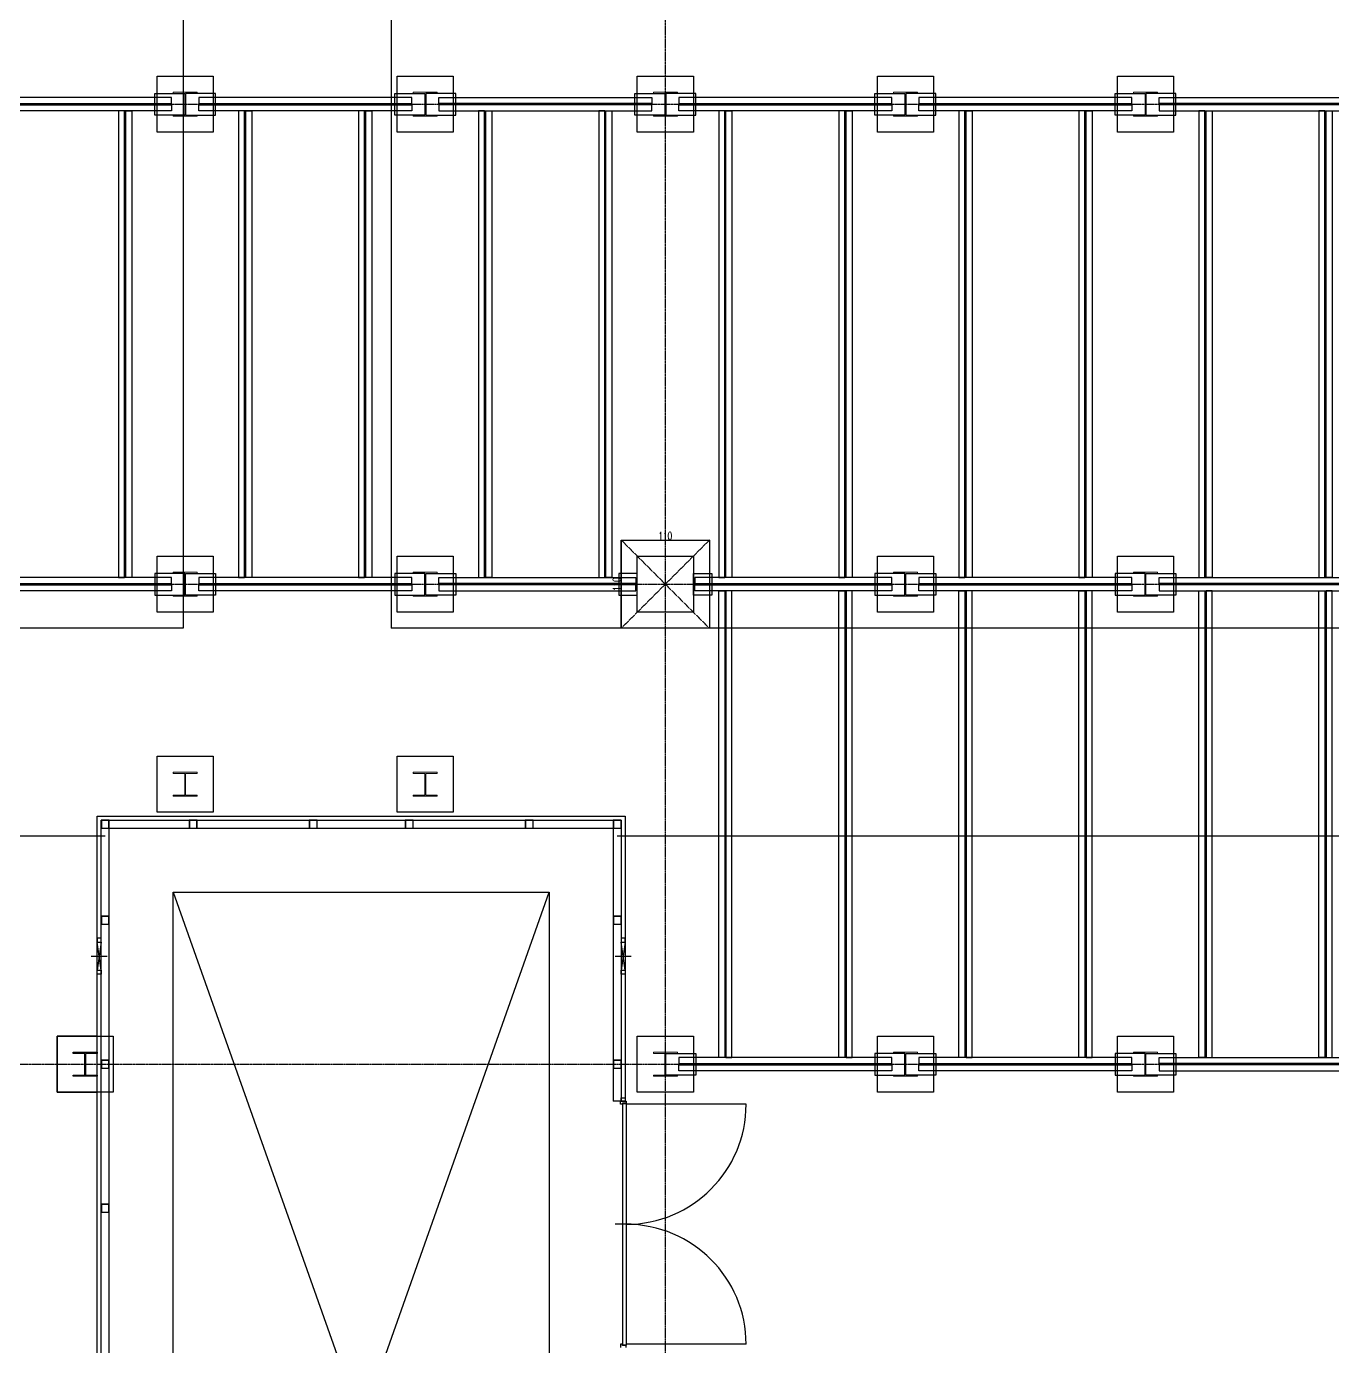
# Model space of a CAD drawing. Header units: millimetres. Extents: x -21841 to 195597, y -1659 to 112111.
# Drawn here: x 13661 to 15294, y 15997 to 17647 of the extents above; entities that cross this region are included whole.
import ezdxf
from ezdxf.enums import TextEntityAlignment as Align

# ---------------------------------------------------------------- set-up
doc = ezdxf.new("R2010")
doc.units = ezdxf.units.MM
doc.linetypes.add('X-N-FAB-L10$0$COL-CEN-LIN', pattern=[3.25, 2.5, -0.25, 0.25, -0.25])
doc.linetypes.add('X-N-FAB-L10$0$HIDDEN', pattern=[0.375, 0.25, -0.125])
for name, color, linetype in [('0-FMCS', 6, 'Continuous'), ('0-XREF', 7, 'Continuous'), ('X-N-FAB-L10$0$0-NC', 8, 'Continuous'), ('X-N-FAB-L10$0$0-ND', 8, 'Continuous'), ('X-N-FAB-L10$0$08', 8, 'Continuous'), ('X-N-FAB-L10$0$CCL', 8, 'X-N-FAB-L10$0$COL-CEN-LIN'), ('X-N-FAB-L10$0$COL', 8, 'Continuous'), ('X-N-FAB-L10$0$COL-S', 8, 'Continuous')]:
    doc.layers.add(name, color=color, linetype=linetype)
doc.layers.add('X-N-FAB-L10$0$STEEL1', color=8, linetype='Continuous', lineweight=0)
doc.styles.add('X-N-FAB-L10$0$CHINA', font='simplex.shx', dxfattribs={"width": 0.75, "bigfont": 'chineset.shx'})
doc.styles.add('X-N-FAB-L10$0$COL-NUM', font='romanc')
doc.styles.add('X-N-FAB-L10$0$DIM', font='simplex.shx', dxfattribs={"width": 0.67, "bigfont": 'chineset.shx'})
doc.dimstyles.new('X-N-FAB-L10$0$JJP_005_defpoint', dxfattribs={"dimtxt": 20, "dimasz": 0.5, "dimexe": 0.5, "dimexo": 0.5, "dimgap": 0.5, "dimtad": 1, "dimdsep": 46, "dimtxsty": 'X-N-FAB-L10$0$DIM', "dimblk": 'X-N-FAB-L10$0$_None', "dimcen": 10, "dimclrd": 256, "dimclre": 256, "dimclrt": 256, "dimadec": 0, "dimazin": 0, "dimtfac": 1, "dimtix": 1, "dimtmove": 2, "dimatfit": 3, "dimldrblk": 'X-N-FAB-L10$0$_None', "dimfxl": 0.5, "dimtolj": 1, "dimtzin": 0, "dimarcsym": 0})

# ---------------------------------------------------------------- blocks, each defined once
blk = doc.blocks.new('*D1267')
at = {"layer": 'DEFPOINTS', "lineweight": -2, "transparency": 16777216}
blk.add_line((14405, 17005), (14515, 17005), dxfattribs=at)
at = {"layer": 'DEFPOINTS', "color": 0, "transparency": 16777216}
for p in [(14405, 17005), (14515, 17005), (14515, 17005)]:
    blk.add_point(p, dxfattribs=at)
at = {"layer": 'DEFPOINTS', "transparency": 16777216, "insert": (14460, 17010.5), "char_height": 10, "attachment_point": 5, "style": 'X-N-FAB-L10$0$DIM'}
blk.add_mtext('\\A1;110', dxfattribs=at)
blk = doc.blocks.new('X-N-FAB-L10$0$_None')
blk = doc.blocks.new('*D1268')
at = {"layer": 'DEFPOINTS', "lineweight": -2, "transparency": 16777216}
blk.add_line((14405, 17005), (14405, 16895), dxfattribs=at)
at = {"layer": 'DEFPOINTS', "color": 0, "transparency": 16777216}
for p in [(14405, 17005), (14405, 16895), (14405, 16895)]:
    blk.add_point(p, dxfattribs=at)
at = {"layer": 'DEFPOINTS', "transparency": 16777216, "insert": (14399.5, 16950), "char_height": 10, "attachment_point": 5, "rotation": 90, "style": 'X-N-FAB-L10$0$DIM'}
blk.add_mtext('\\A1;110', dxfattribs=at)
blk = doc.blocks.new('X-N-FAB-L10')
at = {"layer": 'DEFPOINTS', "color": 8, "linetype": 'X-N-FAB-L10$0$HIDDEN', "ltscale": 0.1}
for p, q in [((14515, 17005), (14405, 16895)), ((14405, 17005), (14515, 16895)), ((14515, 17005), (14405, 16895)), ((14405, 17005), (14515, 16895))]:
    blk.add_line(p, q, dxfattribs=at)
at = {"layer": 'DEFPOINTS', "color": 8}
for q in [(14515, 17005), (14405, 16895)]:
    blk.add_line((14405, 17005), q, dxfattribs=at)
at = {"layer": 'X-N-FAB-L10$0$08', "color": 8}
for p, q in [((13857.5, 18630), (13857.5, 16895)), ((14117.5, 18630), (14117.5, 16895)), ((13857.5, 16895), (11760, 16895)), ((16845, 16895), (14117.5, 16895)), ((13750, 15182), (13750, 16660)), ((13750, 16660), (14410, 16660)), ((13750, 16385), (13750, 16660)), ((13750, 16660), (13825, 16660)), ((13755, 15182), (13755, 16655)), ((13755, 16655), (13755, 16655)), ((13755, 16655), (14405, 16655)), ((13755, 16655), (13755, 16645)), ((13765, 16655), (13755, 16655)), ((13755.32, 16654.68), (13755.32, 16645.32)), ((13764.68, 16654.68), (13755.32, 16654.68)), ((13764.68, 16645.32), (13764.68, 16654.68)), ((13765, 16645), (13765, 16655)), ((13865, 16655), (13865, 16645)), ((13875, 16655), (13865, 16655)), ((13865.32, 16654.68), (13865.32, 16645.32)), ((13874.68, 16654.68), (13865.32, 16654.68)), ((13874.68, 16645.32), (13874.68, 16654.68)), ((13875, 16645), (13875, 16655)), ((13895, 16660), (14125, 16660)), ((14015, 16655), (14015, 16645)), ((14025, 16655), (14015, 16655)), ((14015.32, 16654.68), (14015.32, 16645.32)), ((14024.68, 16654.68), (14015.32, 16654.68)), ((14024.68, 16645.32), (14024.68, 16654.68)), ((14025, 16645), (14025, 16655)), ((14135, 16655), (14135, 16645)), ((14145, 16655), (14135, 16655)), ((14135.32, 16654.68), (14135.32, 16645.32)), ((14144.68, 16654.68), (14135.32, 16654.68)), ((14144.68, 16645.32), (14144.68, 16654.68)), ((14145, 16645), (14145, 16655)), ((14195, 16660), (14410, 16660)), ((14285, 16655), (14285, 16645)), ((14295, 16655), (14285, 16655)), ((14285.32, 16654.68), (14285.32, 16645.32)), ((14294.68, 16654.68), (14285.32, 16654.68)), ((14294.68, 16645.32), (14294.68, 16654.68)), ((14295, 16645), (14295, 16655)), ((14395, 16655), (14395, 16645)), ((14405, 16655), (14395, 16655)), ((14395.32, 16654.68), (14395.32, 16645.32)), ((14404.68, 16654.68), (14395.32, 16654.68)), ((14404.68, 16645.32), (14404.68, 16654.68)), ((14405, 16655), (14405, 16304.1)), ((14405, 16645), (14405, 16655)), ((14410, 16660), (14410, 16304.1)), ((14410, 16660), (14410, 16304.1)), ((13760, 16635), (11760, 16635)), ((13755, 16645), (13765, 16645)), ((13755.32, 16645.32), (13764.68, 16645.32)), ((13765, 15182), (13765, 16645)), ((13765, 16645), (14395, 16645)), ((13865, 16645), (13875, 16645)), ((13865.32, 16645.32), (13874.68, 16645.32)), ((14015, 16645), (14025, 16645)), ((14015.32, 16645.32), (14024.68, 16645.32)), ((14135, 16645), (14145, 16645)), ((14135.32, 16645.32), (14144.68, 16645.32)), ((14285, 16645), (14295, 16645)), ((14285.32, 16645.32), (14294.68, 16645.32)), ((14395, 16645), (14395, 16304.1)), ((14395, 16645), (14405, 16645)), ((14395.32, 16645.32), (14404.68, 16645.32)), ((16845, 16635), (14400, 16635)), ((13845, 16565), (14315, 15237)), ((13845, 15237), (14315, 16565)), ((13845, 15237), (13845, 16565)), ((13845, 16565), (14315, 16565)), ((14315, 16565), (14315, 15237)), ((13755, 16535), (13755, 16525)), ((13765, 16535), (13755, 16535)), ((13755.32, 16534.68), (13755.32, 16525.32)), ((13764.68, 16534.68), (13755.32, 16534.68)), ((13764.68, 16525.32), (13764.68, 16534.68)), ((13765, 16525), (13765, 16535)), ((14395, 16535), (14395, 16525)), ((14405, 16535), (14395, 16535)), ((14395.32, 16534.68), (14395.32, 16525.32)), ((14404.68, 16534.68), (14395.32, 16534.68)), ((14404.68, 16525.32), (14404.68, 16534.68)), ((14405, 16525), (14405, 16535)), ((13755, 16525), (13765, 16525)), ((13755.32, 16525.32), (13764.68, 16525.32)), ((14395, 16525), (14405, 16525)), ((14395.32, 16525.32), (14404.68, 16525.32)), ((13755, 16507.5), (13750, 16507.5)), ((13750, 16507.5), (13750, 16502.5)), ((13750, 16502.5), (13755, 16502.5)), ((13750, 16502.5), (13755, 16502.5)), ((13755, 16502.5), (13750, 16467.5)), ((13755, 16467.5), (13750, 16502.5)), ((13755, 16502.5), (13755, 16507.5)), ((14410, 16507.5), (14405, 16507.5)), ((14405, 16507.5), (14405, 16502.5)), ((14405, 16502.5), (14410, 16502.5)), ((14405, 16502.5), (14410, 16502.5)), ((14410, 16502.5), (14405, 16467.5)), ((14410, 16467.5), (14405, 16502.5)), ((14410, 16502.5), (14410, 16507.5)), ((13742.5, 16485), (13762.5, 16485)), ((14397.5, 16485), (14417.5, 16485)), ((13750, 16467.5), (13755, 16467.5)), ((13750, 16462.5), (13750, 16467.5)), ((13750, 16467.5), (13755, 16467.5)), ((13755, 16462.5), (13750, 16462.5)), ((13755, 16467.5), (13755, 16462.5)), ((14405, 16467.5), (14410, 16467.5)), ((14405, 16462.5), (14405, 16467.5)), ((14405, 16467.5), (14410, 16467.5)), ((14410, 16462.5), (14405, 16462.5)), ((14410, 16467.5), (14410, 16462.5)), ((13750, 16385), (13700, 16385)), ((13700, 16385), (13700, 16315)), ((13720, 16365), (13750, 16365)), ((13720, 16363.5), (13720, 16365)), ((13734.5, 16363.5), (13720, 16363.5)), ((13734.5, 16336.5), (13734.5, 16363.5)), ((13750, 16363.5), (13735.5, 16363.5)), ((13735.5, 16363.5), (13735.5, 16336.5)), ((13750, 16365), (13750, 16363.5)), ((13755, 16355), (13755, 16345)), ((13765, 16355), (13755, 16355)), ((13755.32, 16354.68), (13755.32, 16345.32)), ((13764.68, 16354.68), (13755.32, 16354.68)), ((13764.68, 16345.32), (13764.68, 16354.68)), ((13765, 16345), (13765, 16355)), ((14395, 16355), (14395, 16345)), ((14405, 16355), (14395, 16355)), ((14395.32, 16354.68), (14395.32, 16345.32)), ((14404.68, 16354.68), (14395.32, 16354.68)), ((14404.68, 16345.32), (14404.68, 16354.68)), ((14405, 16345), (14405, 16355)), ((13720, 16335), (13720, 16336.5)), ((13720, 16336.5), (13734.5, 16336.5)), ((13735.5, 16336.5), (13750, 16336.5)), ((13750, 16336.5), (13750, 16335)), ((13755, 16345), (13765, 16345)), ((13755.32, 16345.32), (13764.68, 16345.32)), ((14395, 16345), (14405, 16345)), ((14395.32, 16345.32), (14404.68, 16345.32)), ((13750, 16335), (13720, 16335)), ((13700, 16315), (13750, 16315)), ((13750, 15785), (13750, 16315)), ((14410, 16304.1), (14395, 16304.1)), ((14404, 16300), (14404, 16304.1)), ((14404, 16304.1), (14411, 16304.1)), ((14405, 16304.1), (14405, 16308.1)), ((14405, 16308.1), (14410, 16308.1)), ((14410, 16304.1), (14405, 16304.1)), ((14410, 16308.1), (14410, 16304.1)), ((14411, 16304.1), (14411, 16301.6)), ((14406.5, 16300), (14404, 16300)), ((14411, 16301.6), (14406.5, 16301.6)), ((14406.5, 16301.6), (14406.5, 16300)), ((14407, 15998.9), (14407, 16301.1)), ((14407, 16301.1), (14411, 16301.1)), ((14411, 16301.1), (14411, 15998.9)), ((14561, 16300), (14411, 16300)), ((13755, 16175), (13755, 16165)), ((13765, 16175), (13755, 16175)), ((13755.32, 16174.68), (13755.32, 16165.32)), ((13764.68, 16174.68), (13755.32, 16174.68)), ((13764.68, 16165.32), (13764.68, 16174.68)), ((13765, 16165), (13765, 16175)), ((13755, 16165), (13765, 16165)), ((13755.32, 16165.32), (13764.68, 16165.32)), ((14417.5, 16150), (14397.5, 16150)), ((14406.5, 16000), (14404, 16000)), ((14404, 16000), (14404, 15995.9)), ((14406.5, 15998.4), (14406.5, 16000)), ((14411, 15998.4), (14406.5, 15998.4)), ((14411, 15998.9), (14407, 15998.9)), ((14561, 16000), (14411, 16000)), ((14411, 15995.9), (14411, 15998.4))]:
    blk.add_line(p, q, dxfattribs=at)
for points in [[(13843, 17558.3), (13577, 17558.3), (13577, 17550.8), (13843, 17550.8)], [(13859.5, 17536.5), (13822, 17536.5), (13822, 17563.5), (13859.5, 17563.5)], [(13860.5, 17536.5), (13898, 17536.5), (13898, 17563.5), (13860.5, 17563.5)], [(14143, 17558.3), (13877, 17558.3), (13877, 17550.8), (14143, 17550.8)], [(14159.5, 17536.5), (14122, 17536.5), (14122, 17563.5), (14159.5, 17563.5)], [(14160.5, 17536.5), (14198, 17536.5), (14198, 17563.5), (14160.5, 17563.5)], [(14177, 17558.3), (14443, 17558.3), (14443, 17550.8), (14177, 17550.8)], [(14459.5, 17536.5), (14422, 17536.5), (14422, 17563.5), (14459.5, 17563.5)], [(14460.5, 17536.5), (14498, 17536.5), (14498, 17563.5), (14460.5, 17563.5)], [(14743, 17558.3), (14477, 17558.3), (14477, 17550.8), (14743, 17550.8)], [(14759.5, 17536.5), (14722, 17536.5), (14722, 17563.5), (14759.5, 17563.5)], [(14760.5, 17536.5), (14798, 17536.5), (14798, 17563.5), (14760.5, 17563.5)], [(15043, 17558.3), (14777, 17558.3), (14777, 17550.8), (15043, 17550.8)], [(15059.5, 17536.5), (15022, 17536.5), (15022, 17563.5), (15059.5, 17563.5)], [(15060.5, 17536.5), (15098, 17536.5), (15098, 17563.5), (15060.5, 17563.5)], [(15077, 17558.3), (15343, 17558.3), (15343, 17550.8), (15077, 17550.8)], [(13843, 17541.7), (13577, 17541.7), (13577, 17549.2), (13843, 17549.2)], [(13776.7, 17541.7), (13776.7, 16958.3), (13784.2, 16958.3), (13784.2, 17541.7)], [(13793.3, 17541.7), (13793.3, 16958.3), (13785.8, 16958.3), (13785.8, 17541.7)], [(14143, 17541.7), (13877, 17541.7), (13877, 17549.2), (14143, 17549.2)], [(13926.7, 17541.7), (13926.7, 16958.3), (13934.2, 16958.3), (13934.2, 17541.7)], [(13943.3, 17541.7), (13943.3, 16958.3), (13935.8, 16958.3), (13935.8, 17541.7)], [(14076.7, 17541.7), (14076.7, 16958.3), (14084.2, 16958.3), (14084.2, 17541.7)], [(14093.3, 17541.7), (14093.3, 16958.3), (14085.8, 16958.3), (14085.8, 17541.7)], [(14177, 17541.7), (14443, 17541.7), (14443, 17549.2), (14177, 17549.2)], [(14226.7, 17541.7), (14226.7, 16958.3), (14234.2, 16958.3), (14234.2, 17541.7)], [(14243.3, 17541.7), (14243.3, 16958.3), (14235.8, 16958.3), (14235.8, 17541.7)], [(14376.7, 17541.7), (14376.7, 16958.3), (14384.2, 16958.3), (14384.2, 17541.7)], [(14393.3, 17541.7), (14393.3, 16958.3), (14385.8, 16958.3), (14385.8, 17541.7)], [(14743, 17541.7), (14477, 17541.7), (14477, 17549.2), (14743, 17549.2)], [(14526.7, 17541.7), (14526.7, 16958.3), (14534.2, 16958.3), (14534.2, 17541.7)], [(14543.3, 17541.7), (14543.3, 16958.3), (14535.8, 16958.3), (14535.8, 17541.7)], [(14676.7, 17541.7), (14676.7, 16958.3), (14684.2, 16958.3), (14684.2, 17541.7)], [(14693.3, 17541.7), (14693.3, 16958.3), (14685.8, 16958.3), (14685.8, 17541.7)], [(15043, 17541.7), (14777, 17541.7), (14777, 17549.2), (15043, 17549.2)], [(14826.7, 17541.7), (14826.7, 16958.3), (14834.2, 16958.3), (14834.2, 17541.7)], [(14843.3, 17541.7), (14843.3, 16958.3), (14835.8, 16958.3), (14835.8, 17541.7)], [(14976.7, 17541.7), (14976.7, 16958.3), (14984.2, 16958.3), (14984.2, 17541.7)], [(14993.3, 17541.7), (14993.3, 16958.3), (14985.8, 16958.3), (14985.8, 17541.7)], [(15077, 17541.7), (15343, 17541.7), (15343, 17549.2), (15077, 17549.2)], [(15126.7, 17541.7), (15126.7, 16958.3), (15134.2, 16958.3), (15134.2, 17541.7)], [(15143.3, 17541.7), (15143.3, 16958.3), (15135.8, 16958.3), (15135.8, 17541.7)], [(15276.7, 17541.7), (15276.7, 16958.3), (15284.2, 16958.3), (15284.2, 17541.7)], [(15293.3, 17541.7), (15293.3, 16958.3), (15285.8, 16958.3), (15285.8, 17541.7)], [(13859.5, 16963.5), (13822, 16963.5), (13822, 16936.5), (13859.5, 16936.5)], [(13860.5, 16963.5), (13898, 16963.5), (13898, 16936.5), (13860.5, 16936.5)], [(14159.5, 16963.5), (14122, 16963.5), (14122, 16936.5), (14159.5, 16936.5)], [(14160.5, 16963.5), (14198, 16963.5), (14198, 16936.5), (14160.5, 16936.5)], [(14425, 16963.5), (14402, 16963.5), (14402, 16936.5), (14425, 16936.5)], [(14495, 16963.5), (14518, 16963.5), (14518, 16936.5), (14495, 16936.5)], [(14759.5, 16963.5), (14722, 16963.5), (14722, 16936.5), (14759.5, 16936.5)], [(14760.5, 16963.5), (14798, 16963.5), (14798, 16936.5), (14760.5, 16936.5)], [(15059.5, 16963.5), (15022, 16963.5), (15022, 16936.5), (15059.5, 16936.5)], [(15060.5, 16963.5), (15098, 16963.5), (15098, 16936.5), (15060.5, 16936.5)], [(13843, 16958.3), (13597, 16958.3), (13597, 16950.8), (13843, 16950.8)], [(13843, 16941.7), (13597, 16941.7), (13597, 16949.2), (13843, 16949.2)], [(14143, 16958.3), (13877, 16958.3), (13877, 16950.8), (14143, 16950.8)], [(14143, 16941.7), (13877, 16941.7), (13877, 16949.2), (14143, 16949.2)], [(14177, 16958.3), (14423, 16958.3), (14423, 16950.8), (14177, 16950.8)], [(14177, 16941.7), (14423, 16941.7), (14423, 16949.2), (14177, 16949.2)], [(14743, 16958.3), (14497, 16958.3), (14497, 16950.8), (14743, 16950.8)], [(14743, 16941.7), (14497, 16941.7), (14497, 16949.2), (14743, 16949.2)], [(15043, 16958.3), (14777, 16958.3), (14777, 16950.8), (15043, 16950.8)], [(15043, 16941.7), (14777, 16941.7), (14777, 16949.2), (15043, 16949.2)], [(15077, 16958.3), (15323, 16958.3), (15323, 16950.8), (15077, 16950.8)], [(15077, 16941.7), (15323, 16941.7), (15323, 16949.2), (15077, 16949.2)], [(14526.7, 16358.3), (14526.7, 16941.7), (14534.2, 16941.7), (14534.2, 16358.3)], [(14543.3, 16358.3), (14543.3, 16941.7), (14535.8, 16941.7), (14535.8, 16358.3)], [(14676.7, 16358.3), (14676.7, 16941.7), (14684.2, 16941.7), (14684.2, 16358.3)], [(14693.3, 16358.3), (14693.3, 16941.7), (14685.8, 16941.7), (14685.8, 16358.3)], [(14826.7, 16358.3), (14826.7, 16941.7), (14834.2, 16941.7), (14834.2, 16358.3)], [(14843.3, 16358.3), (14843.3, 16941.7), (14835.8, 16941.7), (14835.8, 16358.3)], [(14976.7, 16358.3), (14976.7, 16941.7), (14984.2, 16941.7), (14984.2, 16358.3)], [(14993.3, 16358.3), (14993.3, 16941.7), (14985.8, 16941.7), (14985.8, 16358.3)], [(15126.7, 16358.3), (15126.7, 16941.7), (15134.2, 16941.7), (15134.2, 16358.3)], [(15143.3, 16358.3), (15143.3, 16941.7), (15135.8, 16941.7), (15135.8, 16358.3)], [(15276.7, 16358.3), (15276.7, 16941.7), (15284.2, 16941.7), (15284.2, 16358.3)], [(15293.3, 16358.3), (15293.3, 16941.7), (15285.8, 16941.7), (15285.8, 16358.3)], [(14460.5, 16363.5), (14498, 16363.5), (14498, 16336.5), (14460.5, 16336.5)], [(14743, 16358.3), (14477, 16358.3), (14477, 16350.8), (14743, 16350.8)], [(14759.5, 16363.5), (14722, 16363.5), (14722, 16336.5), (14759.5, 16336.5)], [(14760.5, 16363.5), (14798, 16363.5), (14798, 16336.5), (14760.5, 16336.5)], [(15043, 16358.3), (14777, 16358.3), (14777, 16350.8), (15043, 16350.8)], [(15059.5, 16363.5), (15022, 16363.5), (15022, 16336.5), (15059.5, 16336.5)], [(15060.5, 16363.5), (15098, 16363.5), (15098, 16336.5), (15060.5, 16336.5)], [(15077, 16358.3), (15343, 16358.3), (15343, 16350.8), (15077, 16350.8)], [(14743, 16341.7), (14477, 16341.7), (14477, 16349.2), (14743, 16349.2)], [(15043, 16341.7), (14777, 16341.7), (14777, 16349.2), (15043, 16349.2)], [(15077, 16341.7), (15343, 16341.7), (15343, 16349.2), (15077, 16349.2)]]:
    blk.add_lwpolyline(points, close=True, dxfattribs=at)
for centre, start, end in [((14411, 16300), 270, 0), ((14411, 16000), 0, 90)]:
    blk.add_arc(centre, 150, start, end, dxfattribs=at)
at = {"layer": 'X-N-FAB-L10$0$CCL', "color": 8}
for p, q in [((14460, 10600), (14460, 19760)), ((-720, 17550), (27370, 17550)), ((-720, 16950), (27370, 16950)), ((-720, 16350), (27370, 16350))]:
    blk.add_line(p, q, dxfattribs=at)
at = {"layer": 'X-N-FAB-L10$0$COL', "color": 8}
for p, q in [((13825, 17585), (13895, 17585)), ((13825, 17515), (13825, 17585)), ((13895, 17585), (13895, 17515)), ((14125, 17585), (14195, 17585)), ((14125, 17515), (14125, 17585)), ((14195, 17585), (14195, 17515)), ((14425, 17585), (14495, 17585)), ((14425, 17515), (14425, 17585)), ((14495, 17585), (14495, 17515)), ((14725, 17585), (14795, 17585)), ((14725, 17515), (14725, 17585)), ((14795, 17585), (14795, 17515)), ((15025, 17585), (15095, 17585)), ((15025, 17515), (15025, 17585)), ((15095, 17585), (15095, 17515)), ((13895, 17515), (13825, 17515)), ((14195, 17515), (14125, 17515)), ((14495, 17515), (14425, 17515)), ((14795, 17515), (14725, 17515)), ((15095, 17515), (15025, 17515)), ((13825, 16985), (13895, 16985)), ((13825, 16915), (13825, 16985)), ((13895, 16985), (13895, 16915)), ((14125, 16985), (14195, 16985)), ((14125, 16915), (14125, 16985)), ((14195, 16985), (14195, 16915)), ((14725, 16985), (14795, 16985)), ((14725, 16915), (14725, 16985)), ((14795, 16985), (14795, 16915)), ((15025, 16985), (15095, 16985)), ((15025, 16915), (15025, 16985)), ((15095, 16985), (15095, 16915)), ((13895, 16915), (13825, 16915)), ((14195, 16915), (14125, 16915)), ((14795, 16915), (14725, 16915)), ((15095, 16915), (15025, 16915)), ((13825, 16735), (13895, 16735)), ((13825, 16665), (13825, 16735)), ((13895, 16735), (13895, 16665)), ((14125, 16735), (14195, 16735)), ((14125, 16665), (14125, 16735)), ((14195, 16735), (14195, 16665)), ((13895, 16665), (13825, 16665)), ((14195, 16665), (14125, 16665)), ((13700, 16385), (13770, 16385)), ((13700, 16315), (13700, 16385)), ((13770, 16385), (13770, 16315)), ((14425, 16385), (14495, 16385)), ((14425, 16315), (14425, 16385)), ((14495, 16385), (14495, 16315)), ((14725, 16385), (14795, 16385)), ((14725, 16315), (14725, 16385)), ((14795, 16385), (14795, 16315)), ((15025, 16385), (15095, 16385)), ((15025, 16315), (15025, 16385)), ((15095, 16385), (15095, 16315)), ((13770, 16315), (13700, 16315)), ((14495, 16315), (14425, 16315)), ((14795, 16315), (14725, 16315)), ((15095, 16315), (15025, 16315))]:
    blk.add_line(p, q, dxfattribs=at)
at = {"layer": 'X-N-FAB-L10$0$COL', "color": 8, "ltscale": 0.1}
for p, q in [((14405, 17005), (14515, 17005)), ((14405, 16895), (14405, 17005)), ((14515, 17005), (14515, 16895)), ((14515, 16895), (14405, 16895))]:
    blk.add_line(p, q, dxfattribs=at)
at = {"layer": 'X-N-FAB-L10$0$COL', "color": 8}
for points in [[(13825, 17585), (13895, 17585), (13895, 17515), (13825, 17515)], [(14125, 17585), (14195, 17585), (14195, 17515), (14125, 17515)], [(14425, 17585), (14495, 17585), (14495, 17515), (14425, 17515)], [(14725, 17585), (14795, 17585), (14795, 17515), (14725, 17515)], [(15025, 17585), (15095, 17585), (15095, 17515), (15025, 17515)], [(13825, 16985), (13895, 16985), (13895, 16915), (13825, 16915)], [(14125, 16985), (14195, 16985), (14195, 16915), (14125, 16915)], [(14725, 16985), (14795, 16985), (14795, 16915), (14725, 16915)], [(15025, 16985), (15095, 16985), (15095, 16915), (15025, 16915)], [(13825, 16735), (13895, 16735), (13895, 16665), (13825, 16665)], [(14125, 16735), (14195, 16735), (14195, 16665), (14125, 16665)], [(13700, 16385), (13770, 16385), (13770, 16315), (13700, 16315)], [(14425, 16385), (14495, 16385), (14495, 16315), (14425, 16315)], [(14725, 16385), (14795, 16385), (14795, 16315), (14725, 16315)], [(15025, 16385), (15095, 16385), (15095, 16315), (15025, 16315)]]:
    blk.add_lwpolyline(points, close=True, dxfattribs=at)
at = {"layer": 'X-N-FAB-L10$0$COL', "color": 8, "ltscale": 0.1}
blk.add_lwpolyline([(14405, 17005), (14515, 17005), (14515, 16895), (14405, 16895)], close=True, dxfattribs=at)
at = {"layer": 'X-N-FAB-L10$0$COL-S', "color": 8}
for p, q in [((14425, 16985), (14495, 16985)), ((14425, 16915), (14425, 16985)), ((14425, 16985), (14495, 16985)), ((14425, 16915), (14425, 16985)), ((14495, 16985), (14495, 16915)), ((14495, 16985), (14495, 16915)), ((14495, 16915), (14425, 16915)), ((14495, 16915), (14425, 16915))]:
    blk.add_line(p, q, dxfattribs=at)
at = {"layer": 'X-N-FAB-L10$0$STEEL1', "color": 8}
for p, q in [((13845, 17565), (13875, 17565)), ((13845, 17563.5), (13845, 17565)), ((13859.5, 17563.5), (13845, 17563.5)), ((13859.5, 17536.5), (13859.5, 17563.5)), ((13875, 17563.5), (13860.5, 17563.5)), ((13860.5, 17563.5), (13860.5, 17536.5)), ((13875, 17565), (13875, 17563.5)), ((14145, 17565), (14175, 17565)), ((14145, 17563.5), (14145, 17565)), ((14159.5, 17563.5), (14145, 17563.5)), ((14159.5, 17536.5), (14159.5, 17563.5)), ((14175, 17563.5), (14160.5, 17563.5)), ((14160.5, 17563.5), (14160.5, 17536.5)), ((14175, 17565), (14175, 17563.5)), ((14445, 17565), (14475, 17565)), ((14445, 17563.5), (14445, 17565)), ((14459.5, 17563.5), (14445, 17563.5)), ((14459.5, 17536.5), (14459.5, 17563.5)), ((14475, 17563.5), (14460.5, 17563.5)), ((14460.5, 17563.5), (14460.5, 17536.5)), ((14475, 17565), (14475, 17563.5)), ((14745, 17565), (14775, 17565)), ((14745, 17563.5), (14745, 17565)), ((14759.5, 17563.5), (14745, 17563.5)), ((14759.5, 17536.5), (14759.5, 17563.5)), ((14775, 17563.5), (14760.5, 17563.5)), ((14760.5, 17563.5), (14760.5, 17536.5)), ((14775, 17565), (14775, 17563.5)), ((15045, 17565), (15075, 17565)), ((15045, 17563.5), (15045, 17565)), ((15059.5, 17563.5), (15045, 17563.5)), ((15059.5, 17536.5), (15059.5, 17563.5)), ((15075, 17563.5), (15060.5, 17563.5)), ((15060.5, 17563.5), (15060.5, 17536.5)), ((15075, 17565), (15075, 17563.5)), ((13845, 17535), (13845, 17536.5)), ((13845, 17536.5), (13859.5, 17536.5)), ((13875, 17535), (13845, 17535)), ((13860.5, 17536.5), (13875, 17536.5)), ((13875, 17536.5), (13875, 17535)), ((14145, 17535), (14145, 17536.5)), ((14145, 17536.5), (14159.5, 17536.5)), ((14175, 17535), (14145, 17535)), ((14160.5, 17536.5), (14175, 17536.5)), ((14175, 17536.5), (14175, 17535)), ((14445, 17535), (14445, 17536.5)), ((14445, 17536.5), (14459.5, 17536.5)), ((14475, 17535), (14445, 17535)), ((14460.5, 17536.5), (14475, 17536.5)), ((14475, 17536.5), (14475, 17535)), ((14745, 17535), (14745, 17536.5)), ((14745, 17536.5), (14759.5, 17536.5)), ((14775, 17535), (14745, 17535)), ((14760.5, 17536.5), (14775, 17536.5)), ((14775, 17536.5), (14775, 17535)), ((15045, 17535), (15045, 17536.5)), ((15045, 17536.5), (15059.5, 17536.5)), ((15075, 17535), (15045, 17535)), ((15060.5, 17536.5), (15075, 17536.5)), ((15075, 17536.5), (15075, 17535)), ((13845, 16965), (13875, 16965)), ((13845, 16963.5), (13845, 16965)), ((13859.5, 16963.5), (13845, 16963.5)), ((13859.5, 16936.5), (13859.5, 16963.5)), ((13875, 16963.5), (13860.5, 16963.5)), ((13860.5, 16963.5), (13860.5, 16936.5)), ((13875, 16965), (13875, 16963.5)), ((14145, 16965), (14175, 16965)), ((14145, 16963.5), (14145, 16965)), ((14159.5, 16963.5), (14145, 16963.5)), ((14159.5, 16936.5), (14159.5, 16963.5)), ((14175, 16963.5), (14160.5, 16963.5)), ((14160.5, 16963.5), (14160.5, 16936.5)), ((14175, 16965), (14175, 16963.5)), ((14745, 16965), (14775, 16965)), ((14745, 16963.5), (14745, 16965)), ((14759.5, 16963.5), (14745, 16963.5)), ((14759.5, 16936.5), (14759.5, 16963.5)), ((14775, 16963.5), (14760.5, 16963.5)), ((14760.5, 16963.5), (14760.5, 16936.5)), ((14775, 16965), (14775, 16963.5)), ((15045, 16965), (15075, 16965)), ((15045, 16963.5), (15045, 16965)), ((15059.5, 16963.5), (15045, 16963.5)), ((15059.5, 16936.5), (15059.5, 16963.5)), ((15075, 16963.5), (15060.5, 16963.5)), ((15060.5, 16963.5), (15060.5, 16936.5)), ((15075, 16965), (15075, 16963.5)), ((13845, 16935), (13845, 16936.5)), ((13845, 16936.5), (13859.5, 16936.5)), ((13875, 16935), (13845, 16935)), ((13860.5, 16936.5), (13875, 16936.5)), ((13875, 16936.5), (13875, 16935)), ((14145, 16935), (14145, 16936.5)), ((14145, 16936.5), (14159.5, 16936.5)), ((14175, 16935), (14145, 16935)), ((14160.5, 16936.5), (14175, 16936.5)), ((14175, 16936.5), (14175, 16935)), ((14745, 16935), (14745, 16936.5)), ((14745, 16936.5), (14759.5, 16936.5)), ((14775, 16935), (14745, 16935)), ((14760.5, 16936.5), (14775, 16936.5)), ((14775, 16936.5), (14775, 16935)), ((15045, 16935), (15045, 16936.5)), ((15045, 16936.5), (15059.5, 16936.5)), ((15075, 16935), (15045, 16935)), ((15060.5, 16936.5), (15075, 16936.5)), ((15075, 16936.5), (15075, 16935)), ((13845, 16715), (13875, 16715)), ((13845, 16713.5), (13845, 16715)), ((13859.5, 16713.5), (13845, 16713.5)), ((13859.5, 16686.5), (13859.5, 16713.5)), ((13875, 16713.5), (13860.5, 16713.5)), ((13860.5, 16713.5), (13860.5, 16686.5)), ((13875, 16715), (13875, 16713.5)), ((14145, 16715), (14175, 16715)), ((14145, 16713.5), (14145, 16715)), ((14159.5, 16713.5), (14145, 16713.5)), ((14159.5, 16686.5), (14159.5, 16713.5)), ((14175, 16713.5), (14160.5, 16713.5)), ((14160.5, 16713.5), (14160.5, 16686.5)), ((14175, 16715), (14175, 16713.5)), ((13845, 16685), (13845, 16686.5)), ((13845, 16686.5), (13859.5, 16686.5)), ((13875, 16685), (13845, 16685)), ((13860.5, 16686.5), (13875, 16686.5)), ((13875, 16686.5), (13875, 16685)), ((14145, 16685), (14145, 16686.5)), ((14145, 16686.5), (14159.5, 16686.5)), ((14175, 16685), (14145, 16685)), ((14160.5, 16686.5), (14175, 16686.5)), ((14175, 16686.5), (14175, 16685)), ((13720, 16365), (13750, 16365)), ((13720, 16363.5), (13720, 16365)), ((13734.5, 16363.5), (13720, 16363.5)), ((13734.5, 16336.5), (13734.5, 16363.5)), ((13750, 16363.5), (13735.5, 16363.5)), ((13735.5, 16363.5), (13735.5, 16336.5)), ((13750, 16365), (13750, 16363.5)), ((14445, 16365), (14475, 16365)), ((14445, 16363.5), (14445, 16365)), ((14459.5, 16363.5), (14445, 16363.5)), ((14459.5, 16336.5), (14459.5, 16363.5)), ((14475, 16363.5), (14460.5, 16363.5)), ((14460.5, 16363.5), (14460.5, 16336.5)), ((14475, 16365), (14475, 16363.5)), ((14745, 16365), (14775, 16365)), ((14745, 16363.5), (14745, 16365)), ((14759.5, 16363.5), (14745, 16363.5)), ((14759.5, 16336.5), (14759.5, 16363.5)), ((14775, 16363.5), (14760.5, 16363.5)), ((14760.5, 16363.5), (14760.5, 16336.5)), ((14775, 16365), (14775, 16363.5)), ((15045, 16365), (15075, 16365)), ((15045, 16363.5), (15045, 16365)), ((15059.5, 16363.5), (15045, 16363.5)), ((15059.5, 16336.5), (15059.5, 16363.5)), ((15075, 16363.5), (15060.5, 16363.5)), ((15060.5, 16363.5), (15060.5, 16336.5)), ((15075, 16365), (15075, 16363.5)), ((13720, 16335), (13720, 16336.5)), ((13720, 16336.5), (13734.5, 16336.5)), ((13735.5, 16336.5), (13750, 16336.5)), ((13750, 16336.5), (13750, 16335)), ((14445, 16335), (14445, 16336.5)), ((14445, 16336.5), (14459.5, 16336.5)), ((14460.5, 16336.5), (14475, 16336.5)), ((14475, 16336.5), (14475, 16335)), ((14745, 16335), (14745, 16336.5)), ((14745, 16336.5), (14759.5, 16336.5)), ((14760.5, 16336.5), (14775, 16336.5)), ((14775, 16336.5), (14775, 16335)), ((15045, 16335), (15045, 16336.5)), ((15045, 16336.5), (15059.5, 16336.5)), ((15060.5, 16336.5), (15075, 16336.5)), ((15075, 16336.5), (15075, 16335)), ((13750, 16335), (13720, 16335)), ((14475, 16335), (14445, 16335)), ((14775, 16335), (14745, 16335)), ((15075, 16335), (15045, 16335))]:
    blk.add_line(p, q, dxfattribs=at)
for points in [[(13845, 17565), (13875, 17565), (13875, 17563.5), (13860.5, 17563.5), (13860.5, 17536.5), (13875, 17536.5), (13875, 17535), (13845, 17535), (13845, 17536.5), (13859.5, 17536.5), (13859.5, 17563.5), (13845, 17563.5)], [(14145, 17565), (14175, 17565), (14175, 17563.5), (14160.5, 17563.5), (14160.5, 17536.5), (14175, 17536.5), (14175, 17535), (14145, 17535), (14145, 17536.5), (14159.5, 17536.5), (14159.5, 17563.5), (14145, 17563.5)], [(14445, 17565), (14475, 17565), (14475, 17563.5), (14460.5, 17563.5), (14460.5, 17536.5), (14475, 17536.5), (14475, 17535), (14445, 17535), (14445, 17536.5), (14459.5, 17536.5), (14459.5, 17563.5), (14445, 17563.5)], [(14745, 17565), (14775, 17565), (14775, 17563.5), (14760.5, 17563.5), (14760.5, 17536.5), (14775, 17536.5), (14775, 17535), (14745, 17535), (14745, 17536.5), (14759.5, 17536.5), (14759.5, 17563.5), (14745, 17563.5)], [(15045, 17565), (15075, 17565), (15075, 17563.5), (15060.5, 17563.5), (15060.5, 17536.5), (15075, 17536.5), (15075, 17535), (15045, 17535), (15045, 17536.5), (15059.5, 17536.5), (15059.5, 17563.5), (15045, 17563.5)], [(13845, 16965), (13875, 16965), (13875, 16963.5), (13860.5, 16963.5), (13860.5, 16936.5), (13875, 16936.5), (13875, 16935), (13845, 16935), (13845, 16936.5), (13859.5, 16936.5), (13859.5, 16963.5), (13845, 16963.5)], [(14145, 16965), (14175, 16965), (14175, 16963.5), (14160.5, 16963.5), (14160.5, 16936.5), (14175, 16936.5), (14175, 16935), (14145, 16935), (14145, 16936.5), (14159.5, 16936.5), (14159.5, 16963.5), (14145, 16963.5)], [(14745, 16965), (14775, 16965), (14775, 16963.5), (14760.5, 16963.5), (14760.5, 16936.5), (14775, 16936.5), (14775, 16935), (14745, 16935), (14745, 16936.5), (14759.5, 16936.5), (14759.5, 16963.5), (14745, 16963.5)], [(15045, 16965), (15075, 16965), (15075, 16963.5), (15060.5, 16963.5), (15060.5, 16936.5), (15075, 16936.5), (15075, 16935), (15045, 16935), (15045, 16936.5), (15059.5, 16936.5), (15059.5, 16963.5), (15045, 16963.5)], [(13845, 16715), (13875, 16715), (13875, 16713.5), (13860.5, 16713.5), (13860.5, 16686.5), (13875, 16686.5), (13875, 16685), (13845, 16685), (13845, 16686.5), (13859.5, 16686.5), (13859.5, 16713.5), (13845, 16713.5)], [(14145, 16715), (14175, 16715), (14175, 16713.5), (14160.5, 16713.5), (14160.5, 16686.5), (14175, 16686.5), (14175, 16685), (14145, 16685), (14145, 16686.5), (14159.5, 16686.5), (14159.5, 16713.5), (14145, 16713.5)], [(13720, 16365), (13750, 16365), (13750, 16363.5), (13735.5, 16363.5), (13735.5, 16336.5), (13750, 16336.5), (13750, 16335), (13720, 16335), (13720, 16336.5), (13734.5, 16336.5), (13734.5, 16363.5), (13720, 16363.5)], [(14445, 16365), (14475, 16365), (14475, 16363.5), (14460.5, 16363.5), (14460.5, 16336.5), (14475, 16336.5), (14475, 16335), (14445, 16335), (14445, 16336.5), (14459.5, 16336.5), (14459.5, 16363.5), (14445, 16363.5)], [(14745, 16365), (14775, 16365), (14775, 16363.5), (14760.5, 16363.5), (14760.5, 16336.5), (14775, 16336.5), (14775, 16335), (14745, 16335), (14745, 16336.5), (14759.5, 16336.5), (14759.5, 16363.5), (14745, 16363.5)], [(15045, 16365), (15075, 16365), (15075, 16363.5), (15060.5, 16363.5), (15060.5, 16336.5), (15075, 16336.5), (15075, 16335), (15045, 16335), (15045, 16336.5), (15059.5, 16336.5), (15059.5, 16363.5), (15045, 16363.5)]]:
    blk.add_lwpolyline(points, close=True, dxfattribs=at)
at = {"layer": 'DEFPOINTS', "color": 8, "insert": (14460, 17010.5), "char_height": 10, "attachment_point": 5, "style": 'X-N-FAB-L10$0$DIM'}
blk.add_mtext('\\A1;110', dxfattribs=at)
at = {"layer": 'DEFPOINTS', "color": 8, "insert": (14399.5, 16950), "char_height": 10, "attachment_point": 5, "rotation": 90, "style": 'X-N-FAB-L10$0$DIM'}
blk.add_mtext('\\A1;110', dxfattribs=at)
at = {"layer": 'X-N-FAB-L10$0$0-NC', "color": 8, "style": 'X-N-FAB-L10$0$COL-NUM'}
for p in [(1860, 19880), (2760, 19880), (3660, 19880), (4560, 19880), (5460, 19880), (6360, 19880), (7260, 19880), (8160, 19880), (9060, 19880), (9960, 19880), (10860, 19880), (11760, 19880), (12660, 19880), (13560, 19880), (14460, 19880), (15360, 19880), (16260, 19880), (17160, 19880), (18060, 19880), (18960, 19880), (19860, 19880), (20760, 19880), (21660, 19880), (22560, 19880), (-840, 13950), (-840, 13350), (-840, 12750), (-840, 12150), (-840, 11550), (-840, 10750)]:
    blk.add_attdef('GRID-Y', text='', height=120, dxfattribs=at).set_placement(p, align=Align.MIDDLE_CENTER)
at = {"layer": 'X-N-FAB-L10$0$0-ND', "color": 8, "style": 'X-N-FAB-L10$0$CHINA'}
blk.add_attdef('NO', text='', height=33.333, dxfattribs=at).set_placement((23327.5, 11380), align=Align.MIDDLE)
at = {"layer": 'DEFPOINTS', "color": 8}
dim = blk.add_linear_dim(base=(14515, 17005), p1=(14405, 17005), p2=(14515, 17005), dimstyle='X-N-FAB-L10$0$JJP_005_defpoint', override={"dimtxt": 10}, dxfattribs=at)
dim.commit()
dim.dimension.update_dxf_attribs({"geometry": '*D1267', "text_midpoint": (14460, 17010.5)})
dim = blk.add_linear_dim(base=(14405, 16895), p1=(14405, 17005), p2=(14405, 16895), angle=90, dimstyle='X-N-FAB-L10$0$JJP_005_defpoint', override={"dimtxt": 10}, dxfattribs=at)
dim.commit()
dim.dimension.update_dxf_attribs({"geometry": '*D1268', "text_midpoint": (14399.5, 16950)})

msp = doc.modelspace()

# ---------------------------------------------------------------- block references
at = {"layer": '0-FMCS', "color": 5}
msp.add_blockref('X-N-FAB-L10', (0, 0), dxfattribs=at)
at = {"layer": '0-XREF'}
msp.add_blockref('X-N-FAB-L10', (0, 0), dxfattribs=at)

doc.saveas('drawing.dxf')
